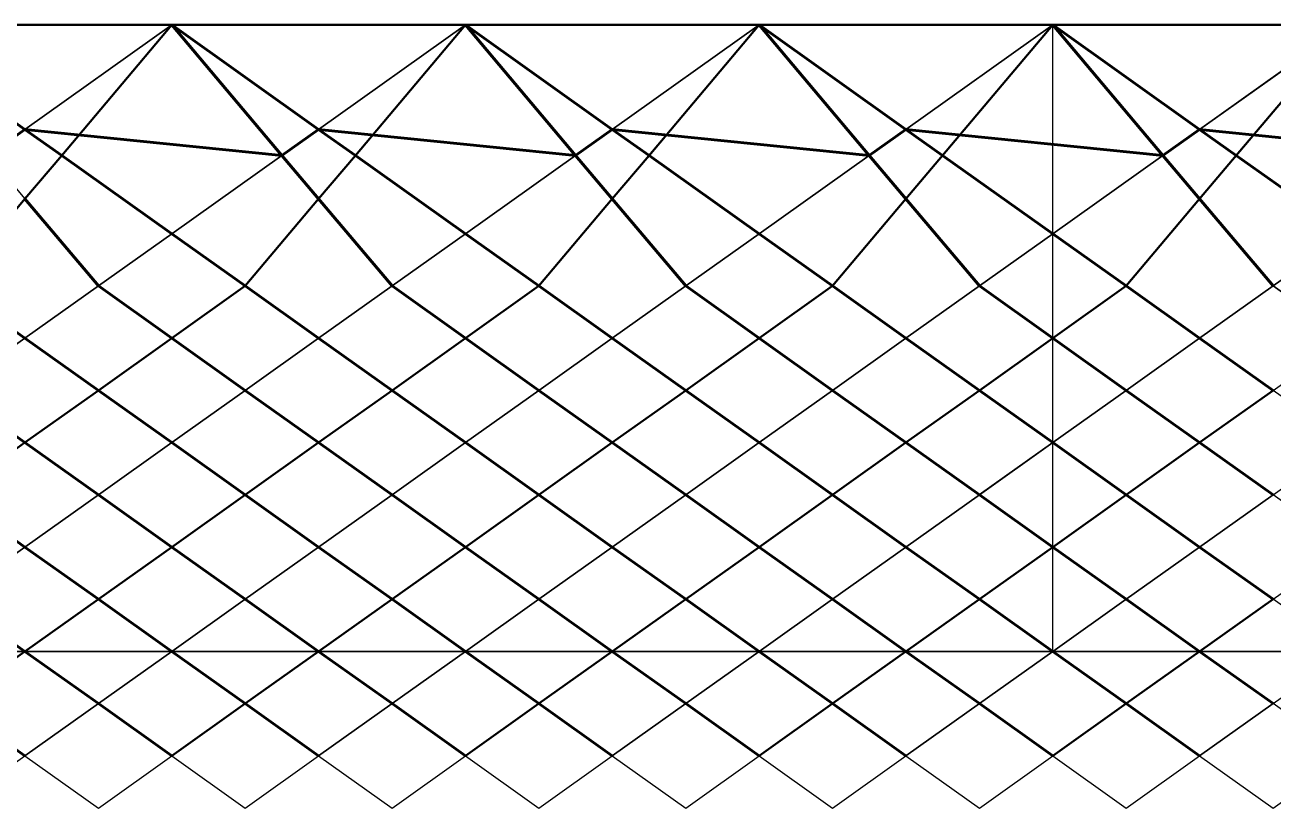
# Model space of a CAD drawing. Extents: x 0 to 144, y 51 to 59.
# Drawn here: x 95.17 to 108.22, y 50.76 to 58.95 of the extents above; entities that cross this region are included whole.
import ezdxf

# ---------------------------------------------------------------- set-up
doc = ezdxf.new("R2010")
doc.units = 0
doc.header["$MEASUREMENT"] = 0
for name, color, linetype in [('Concrete bases', 31, 'CONTINUOUS'), ('Concrete bases crown', 30, 'CONTINUOUS'), ('Concrete bases new', 31, 'CONTINUOUS')]:
    doc.layers.add(name, color=color, linetype=linetype)
for name, color, linetype, lineweight in [('Mapper external', 210, 'CONTINUOUS', 35), ('Mapper internal', 61, 'CONTINUOUS', 50), ('Mapper middle', 171, 'CONTINUOUS', 60), ('Tendons 1 internal', 50, 'CONTINUOUS', 50), ('Tendons 2 external', 201, 'CONTINUOUS', 35), ('Tendons 3 middle', 170, 'CONTINUOUS', 60)]:
    doc.layers.add(name, color=color, linetype=linetype, lineweight=lineweight)

msp = doc.modelspace()

# ---------------------------------------------------------------- linework, layer by layer
at = {"layer": 'Concrete bases', "linetype": 'ByBlock', "ltscale": 100}
for points in [[(95.170002, 52.398589), (94.402502, 51.85277), (95.170002, 51.306952), (95.937502, 51.85277)], [(96.705002, 52.398589), (95.937502, 51.85277), (96.705002, 51.306952), (97.472502, 51.85277)], [(98.240002, 52.398589), (97.472502, 51.85277), (98.240002, 51.306952), (99.007502, 51.85277)], [(99.775002, 52.398589), (99.007502, 51.85277), (99.775002, 51.306952), (100.542502, 51.85277)], [(101.310002, 52.398589), (100.542502, 51.85277), (101.310002, 51.306952), (102.077502, 51.85277)], [(102.845002, 52.398589), (102.077502, 51.85277), (102.845002, 51.306952), (103.612502, 51.85277)], [(104.380002, 52.398589), (103.612502, 51.85277), (104.380002, 51.306952), (105.147502, 51.85277)], [(105.915002, 52.398587), (105.147502, 51.85277), (105.915002, 51.306952), (106.682502, 51.85277)], [(107.450002, 52.398589), (106.682502, 51.85277), (107.450002, 51.306952), (108.217502, 51.85277)], [(94.402502, 51.85277), (93.635002, 51.306952), (94.402502, 50.761133), (95.170002, 51.306952)], [(95.937502, 51.85277), (95.170002, 51.306952), (95.937502, 50.761133), (96.705002, 51.306952)], [(97.472502, 51.85277), (96.705002, 51.306952), (97.472502, 50.761133), (98.240002, 51.306952)], [(99.007502, 51.85277), (98.240002, 51.306952), (99.007502, 50.761133), (99.775002, 51.306952)], [(100.542502, 51.85277), (99.775002, 51.306952), (100.542502, 50.761133), (101.310002, 51.306952)], [(102.077502, 51.85277), (101.310002, 51.306952), (102.077502, 50.761133), (102.845002, 51.306952)], [(103.612502, 51.85277), (102.845002, 51.306952), (103.612502, 50.761133), (104.380002, 51.306952)], [(105.147502, 51.85277), (104.380002, 51.306952), (105.147502, 50.761133), (105.915002, 51.306952)], [(106.682502, 51.85277), (105.915002, 51.306952), (106.682502, 50.761133), (107.450002, 51.306952)], [(108.217502, 51.85277), (107.450002, 51.306952), (108.217502, 50.761133), (108.985002, 51.306952)]]:
    msp.add_lwpolyline(points, close=True, dxfattribs=at)
at = {"layer": 'Concrete bases crown', "linetype": 'ByBlock', "ltscale": 100}
for points in [[(96.705001, 58.948413), (93.635001, 58.948413), (95.170001, 57.856776)], [(96.705001, 58.948413), (95.170001, 57.856776), (95.553751, 57.583867)], [(96.705001, 58.948413), (95.553751, 57.583867), (96.705001, 56.765139), (97.856251, 57.583867)], [(96.705001, 58.948413), (97.856251, 57.583867), (98.240001, 57.856776)], [(99.775001, 58.948413), (96.705001, 58.948413), (98.240001, 57.856776)], [(99.775001, 58.948413), (98.240001, 57.856776), (98.623751, 57.583867)], [(99.775001, 58.948413), (98.623751, 57.583867), (99.775001, 56.765139), (100.926251, 57.583867)], [(102.845001, 58.948413), (99.775001, 58.948413), (101.310001, 57.856776)], [(99.775001, 58.948413), (100.926251, 57.583866), (101.310001, 57.856776)], [(102.845001, 58.948413), (101.310001, 57.856776), (101.693751, 57.583866)], [(102.845001, 58.948413), (101.693751, 57.583866), (102.845001, 56.765139), (103.996251, 57.583867)], [(102.845001, 58.948413), (103.996251, 57.583866), (104.380001, 57.856776)], [(105.915002, 58.948411), (102.845001, 58.948413), (104.380001, 57.856776)], [(105.915002, 58.948411), (104.380001, 57.856776), (104.763751, 57.583866)], [(104.763751, 57.583866), (105.915002, 56.765139), (105.915002, 58.948411)], [(108.985001, 58.948413), (105.915002, 58.948411), (107.450001, 57.856776)], [(105.915002, 58.948411), (107.066251, 57.583866), (107.450001, 57.856776)], [(107.066252, 57.583865), (105.915002, 56.765137), (105.915002, 58.948411)], [(108.985001, 58.948413), (107.450001, 57.856776), (107.833751, 57.583866)], [(108.985001, 58.948413), (107.833751, 57.583866), (108.985001, 56.765138), (110.136251, 57.583866)], [(95.553751, 57.583867), (95.170001, 57.856776), (94.786251, 57.583867), (95.170001, 57.129018)], [(98.623751, 57.583867), (98.240001, 57.856776), (97.856251, 57.583867), (98.240001, 57.129018)], [(101.693751, 57.583866), (101.310001, 57.856776), (100.926251, 57.583866), (101.310001, 57.129018)], [(104.763751, 57.583866), (104.380001, 57.856776), (103.996251, 57.583866), (104.380001, 57.129018)], [(107.833751, 57.583866), (107.450001, 57.856776), (107.066251, 57.583866), (107.450001, 57.129018)], [(95.553751, 57.583867), (95.170001, 57.129018), (95.937501, 56.21932), (96.705001, 56.765139)], [(98.240001, 57.129018), (97.856251, 57.583867), (96.705001, 56.765139), (97.472501, 56.21932)], [(99.775001, 56.765139), (98.623751, 57.583867), (98.240001, 57.129018), (99.007501, 56.21932)], [(101.310001, 57.129018), (100.926251, 57.583866), (99.775001, 56.765139), (100.542501, 56.21932)], [(101.693751, 57.583866), (101.310001, 57.129018), (102.077501, 56.21932), (102.845001, 56.765139)], [(104.380001, 57.129018), (103.996251, 57.583866), (102.845001, 56.765139), (103.612501, 56.21932)], [(105.915001, 56.765139), (104.763751, 57.583866), (104.380001, 57.129018), (105.147501, 56.21932)], [(107.450001, 57.129018), (107.066251, 57.583866), (105.915001, 56.765138), (106.682501, 56.21932)], [(108.985001, 56.765138), (107.833751, 57.583866), (107.450001, 57.129018), (108.217501, 56.21932)], [(95.937501, 56.21932), (95.170001, 57.129018), (94.402501, 56.21932), (95.170001, 55.673502)], [(99.007501, 56.21932), (98.240001, 57.129018), (97.472501, 56.21932), (98.240001, 55.673502)], [(102.077501, 56.21932), (101.310001, 57.129018), (100.542501, 56.21932), (101.310001, 55.673501)], [(105.147501, 56.21932), (104.380001, 57.129018), (103.612501, 56.21932), (104.380001, 55.673501)], [(108.217501, 56.21932), (107.450001, 57.129018), (106.682501, 56.21932), (107.450001, 55.673501)], [(96.705001, 56.765139), (95.937501, 56.21932), (96.705001, 55.673502), (97.472501, 56.21932)], [(99.775001, 56.765139), (99.007501, 56.21932), (99.775001, 55.673501), (100.542501, 56.21932)], [(102.845001, 56.765139), (102.077501, 56.21932), (102.845001, 55.673501), (103.612501, 56.21932)], [(105.147501, 56.21932), (105.916002, 55.673499), (105.915002, 56.765137)], [(106.682501, 56.219316), (105.916002, 55.673499), (105.915002, 56.765136)], [(108.985001, 56.765138), (108.217501, 56.21932), (108.985001, 55.673501), (109.752501, 56.21932)], [(95.937502, 56.219319), (95.170002, 55.673501), (95.937502, 55.127682), (96.705002, 55.673501)], [(97.472502, 56.219319), (96.705002, 55.673501), (97.472502, 55.127682), (98.240002, 55.673501)], [(99.007502, 56.219319), (98.240002, 55.673501), (99.007502, 55.127682), (99.775002, 55.673501)], [(100.542502, 56.219319), (99.775002, 55.673501), (100.542502, 55.127682), (101.310002, 55.673501)], [(102.077502, 56.219319), (101.310002, 55.673501), (102.077502, 55.127682), (102.845002, 55.673501)], [(103.612502, 56.219319), (102.845002, 55.673501), (103.612502, 55.127682), (104.380002, 55.673501)], [(105.147502, 56.219319), (104.380002, 55.673501), (105.147502, 55.127682), (105.916002, 55.673499)], [(106.682502, 56.219319), (105.916002, 55.673499), (106.682502, 55.127682), (107.450002, 55.673501)], [(108.217502, 56.219319), (107.450002, 55.673501), (108.217502, 55.127682), (108.985002, 55.673501)], [(95.170002, 55.673501), (94.402502, 55.127682), (95.170002, 54.581863), (95.937502, 55.127682)], [(96.705002, 55.673501), (95.937502, 55.127682), (96.705002, 54.581863), (97.472502, 55.127682)], [(98.240002, 55.673501), (97.472502, 55.127682), (98.240002, 54.581863), (99.007502, 55.127682)], [(99.775002, 55.673501), (99.007502, 55.127682), (99.775002, 54.581863), (100.542502, 55.127682)], [(101.310002, 55.673501), (100.542502, 55.127682), (101.310002, 54.581863), (102.077502, 55.127682)], [(102.845002, 55.673501), (102.077502, 55.127682), (102.845002, 54.581863), (103.612502, 55.127682)], [(104.380002, 55.673501), (103.612502, 55.127682), (104.380002, 54.581863), (105.147502, 55.127682)], [(105.147502, 55.127682), (105.915002, 54.581863), (105.916002, 55.673499)], [(106.682502, 55.127682), (105.915002, 54.581863), (105.916002, 55.673499)], [(107.450002, 55.673501), (106.682502, 55.127682), (107.450002, 54.581863), (108.217502, 55.127682)], [(95.937502, 55.127682), (95.170002, 54.581864), (95.937502, 54.036045), (96.705002, 54.581864)], [(97.472502, 55.127682), (96.705002, 54.581864), (97.472502, 54.036045), (98.240002, 54.581864)], [(99.007502, 55.127682), (98.240002, 54.581864), (99.007502, 54.036045), (99.775002, 54.581864)], [(100.542502, 55.127682), (99.775002, 54.581864), (100.542502, 54.036045), (101.310002, 54.581864)], [(102.077502, 55.127682), (101.310002, 54.581864), (102.077502, 54.036045), (102.845002, 54.581864)], [(103.612502, 55.127682), (102.845002, 54.581864), (103.612502, 54.036045), (104.380002, 54.581864)], [(105.147502, 55.127682), (104.380002, 54.581864), (105.147502, 54.036045), (105.915003, 54.581862)], [(106.682502, 55.127682), (105.915003, 54.581862), (106.682502, 54.036045), (107.450002, 54.581864)], [(108.217502, 55.127682), (107.450002, 54.581864), (108.217502, 54.036045), (108.985002, 54.581864)], [(95.170002, 54.581863), (94.402502, 54.036045), (95.170002, 53.490226), (95.937502, 54.036045)], [(96.705002, 54.581863), (95.937502, 54.036045), (96.705002, 53.490226), (97.472502, 54.036045)], [(98.240002, 54.581863), (97.472502, 54.036045), (98.240002, 53.490226), (99.007502, 54.036045)], [(99.775002, 54.581863), (99.007502, 54.036045), (99.775002, 53.490226), (100.542502, 54.036045)], [(101.310002, 54.581863), (100.542502, 54.036045), (101.310002, 53.490226), (102.077502, 54.036045)], [(102.845002, 54.581863), (102.077502, 54.036045), (102.845002, 53.490226), (103.612502, 54.036045)], [(104.380002, 54.581863), (103.612502, 54.036045), (104.380002, 53.490226), (105.147502, 54.036045)], [(105.146502, 54.036044), (105.915002, 53.490226), (105.915002, 54.581861)], [(106.681502, 54.036044), (105.915002, 53.490226), (105.915002, 54.581861)], [(107.450002, 54.581863), (106.682502, 54.036045), (107.450002, 53.490226), (108.217502, 54.036045)], [(94.402502, 54.036045), (93.635002, 53.490226), (94.402502, 52.944408), (95.170002, 53.490226)], [(95.937502, 54.036045), (95.170002, 53.490226), (95.937502, 52.944408), (96.705002, 53.490226)], [(97.472502, 54.036045), (96.705002, 53.490226), (97.472502, 52.944408), (98.240002, 53.490226)], [(99.007502, 54.036045), (98.240002, 53.490226), (99.007502, 52.944408), (99.775002, 53.490226)], [(100.542502, 54.036045), (99.775002, 53.490226), (100.542502, 52.944408), (101.310002, 53.490226)], [(102.077502, 54.036045), (101.310002, 53.490226), (102.077502, 52.944407), (102.845002, 53.490226)], [(103.612502, 54.036045), (102.845002, 53.490226), (103.612502, 52.944407), (104.380002, 53.490226)], [(105.147502, 54.036045), (104.380002, 53.490226), (105.147502, 52.944407), (105.915002, 53.490226)], [(106.682502, 54.036045), (105.915002, 53.490226), (106.682502, 52.944407), (107.450002, 53.490226)], [(108.217502, 54.036045), (107.450002, 53.490226), (108.217502, 52.944407), (108.985002, 53.490226)], [(95.170002, 53.490226), (94.402502, 52.944408), (95.170002, 52.398589), (95.937502, 52.944408)], [(96.705002, 53.490226), (95.937502, 52.944408), (96.705002, 52.398589), (97.472502, 52.944408)], [(98.240002, 53.490226), (97.472502, 52.944408), (98.240002, 52.398589), (99.007502, 52.944408)], [(99.775002, 53.490226), (99.007502, 52.944408), (99.775002, 52.398589), (100.542502, 52.944408)], [(101.310002, 53.490226), (100.542502, 52.944407), (101.310002, 52.398589), (102.077502, 52.944407)], [(102.845002, 53.490226), (102.077502, 52.944407), (102.845002, 52.398589), (103.612502, 52.944407)], [(104.380002, 53.490226), (103.612502, 52.944407), (104.380002, 52.398589), (105.147502, 52.944407)], [(105.145502, 52.944408), (105.915002, 52.398587), (105.915002, 53.490226)], [(106.680502, 52.944408), (105.915002, 52.398587), (105.915002, 53.490226)], [(107.450002, 53.490226), (106.682502, 52.944407), (107.450002, 52.398589), (108.217502, 52.944407)], [(93.635002, 52.398586), (95.170002, 52.398586), (94.402502, 52.944405)], [(95.170002, 52.398586), (96.705002, 52.398586), (95.937502, 52.944405)], [(96.705002, 52.398586), (98.240002, 52.398586), (97.472502, 52.944405)], [(98.240002, 52.398586), (99.775002, 52.398586), (99.007502, 52.944405)], [(99.775002, 52.398586), (101.310002, 52.398586), (100.542502, 52.944405)], [(101.310002, 52.398586), (102.845002, 52.398586), (102.077502, 52.944405)], [(102.845002, 52.398586), (104.380002, 52.398586), (103.612502, 52.944405)], [(104.380002, 52.398586), (105.915002, 52.398587), (105.147502, 52.944405)], [(105.915002, 52.398587), (107.450002, 52.398586), (106.682502, 52.944405)], [(107.450002, 52.398586), (108.985002, 52.398586), (108.217502, 52.944405)]]:
    msp.add_lwpolyline(points, close=True, dxfattribs=at)
at = {"layer": 'Concrete bases new', "linetype": 'ByBlock', "ltscale": 100}
for points in [[(93.635002, 52.398586), (94.402502, 51.852768), (95.170002, 52.398586)], [(95.170002, 52.398586), (95.937502, 51.852768), (96.705002, 52.398586)], [(96.705002, 52.398586), (97.472502, 51.852768), (98.240002, 52.398586)], [(98.240002, 52.398586), (99.007502, 51.852768), (99.775002, 52.398586)], [(99.775002, 52.398586), (100.542502, 51.852768), (101.310002, 52.398586)], [(101.310002, 52.398586), (102.077502, 51.852768), (102.845002, 52.398586)], [(102.845002, 52.398586), (103.612502, 51.852768), (104.380002, 52.398586)], [(104.380002, 52.398586), (105.147502, 51.852768), (105.915002, 52.398587)], [(105.915002, 52.398587), (106.682502, 51.852768), (107.450002, 52.398586)], [(107.450002, 52.398586), (108.217502, 51.852768), (108.985002, 52.398586)]]:
    msp.add_lwpolyline(points, close=True, dxfattribs=at)
at = {"layer": 'Mapper external', "color": 3, "linetype": 'ByBlock', "ltscale": 100}
msp.add_lwpolyline([(139.685002, 58.948411), (136.615002, 58.948411), (133.545002, 58.948411), (130.475002, 58.948411), (127.405002, 58.948411), (124.335002, 58.948411), (121.265002, 58.948411), (118.195002, 58.948412), (115.125002, 58.948412), (112.055002, 58.948412), (108.985002, 58.948411), (105.915002, 58.948411), (102.845002, 58.948411), (99.775002, 58.948412), (96.705002, 58.948412), (93.635002, 58.948412), (90.565002, 58.948412), (87.495002, 58.948412), (84.425002, 58.948412), (81.355002, 58.948412), (78.285002, 58.948412), (75.215002, 58.948412), (72.145002, 58.948412), (69.075002, 58.948412)], dxfattribs=at)
at = {"layer": 'Mapper internal', "color": 1, "linetype": 'ByBlock', "ltscale": 100}
msp.add_lwpolyline([(139.685002, 58.948411), (136.615002, 58.948411), (133.545002, 58.948411), (130.475002, 58.948411), (127.405002, 58.948411), (124.335002, 58.948411), (121.265002, 58.948411), (118.195002, 58.948412), (115.125002, 58.948412), (112.055002, 58.948412), (108.985002, 58.948411), (105.915002, 58.948411), (102.845002, 58.948411), (99.775002, 58.948412), (96.705002, 58.948412), (93.635002, 58.948412), (90.565002, 58.948412), (87.495002, 58.948412), (84.425002, 58.948412), (81.355002, 58.948412), (78.285002, 58.948412), (75.215002, 58.948412), (72.145002, 58.948412), (69.075002, 58.948412)], dxfattribs=at)
at = {"layer": 'Mapper middle', "color": 2, "linetype": 'ByBlock', "ltscale": 100}
msp.add_lwpolyline([(110.136252, 57.583864), (107.450002, 57.856774), (107.066252, 57.583864), (104.380002, 57.856774), (103.996252, 57.583864), (101.310002, 57.856774), (100.926252, 57.583864), (98.240002, 57.856774), (97.856252, 57.583865), (95.170002, 57.856774), (94.786251, 57.583865)], dxfattribs=at)
at = {"layer": 'Tendons 1 internal', "color": 1, "linetype": 'Continuous', "ltscale": 250}
for p, q in [((95.553752, 57.583865), (96.705002, 58.948412)), ((99.775002, 58.948412), (98.623752, 57.583865)), ((101.693752, 57.583865), (102.845002, 58.948411)), ((105.915002, 58.948411), (104.763752, 57.583865)), ((108.985002, 58.948411), (107.833752, 57.583865))]:
    msp.add_line(p, q, dxfattribs=at)
at = {"layer": 'Tendons 1 internal', "linetype": 'Continuous', "ltscale": 250}
for p, q in [((95.170002, 57.129016), (95.553752, 57.583865)), ((98.623752, 57.583865), (98.240002, 57.129016)), ((101.310002, 57.129016), (101.693752, 57.583865)), ((104.763752, 57.583865), (104.380002, 57.129016)), ((107.450002, 57.129016), (107.833752, 57.583865)), ((94.402502, 56.219319), (95.170002, 57.129016)), ((97.472502, 56.219319), (98.240002, 57.129016)), ((100.542502, 56.219318), (101.310002, 57.129016)), ((103.612502, 56.219318), (104.380002, 57.129016)), ((107.450002, 57.129016), (106.682502, 56.219319)), ((96.705002, 55.6735), (97.472502, 56.219319)), ((99.775002, 55.6735), (100.542502, 56.219318)), ((103.612502, 56.219318), (102.845002, 55.673499)), ((105.916002, 55.673499), (106.682502, 56.219318)), ((95.937502, 55.127681), (96.705002, 55.673499)), ((99.775002, 55.673499), (99.007502, 55.127681)), ((102.077502, 55.127681), (102.845002, 55.673499)), ((105.147502, 55.12768), (105.916002, 55.673499)), ((95.170002, 54.581862), (95.937502, 55.127681)), ((98.240002, 54.581862), (99.007502, 55.127681)), ((102.077502, 55.12768), (101.310002, 54.581862)), ((104.380002, 54.581862), (105.147502, 55.12768)), ((108.217502, 55.12768), (107.450002, 54.581862)), ((95.170002, 54.581862), (94.402502, 54.036043)), ((97.472502, 54.036043), (98.240002, 54.581862)), ((100.542502, 54.036043), (101.310002, 54.581862)), ((103.612502, 54.036043), (104.380002, 54.581862)), ((106.682502, 54.036043), (107.450002, 54.581862)), ((96.705002, 53.490225), (97.472502, 54.036043)), ((100.542502, 54.036043), (99.775002, 53.490225)), ((102.845002, 53.490225), (103.612502, 54.036043)), ((106.682502, 54.036043), (105.915002, 53.490225)), ((96.705002, 53.490225), (95.937502, 52.944406)), ((99.007502, 52.944406), (99.775002, 53.490225)), ((102.077502, 52.944406), (102.845002, 53.490225)), ((105.915002, 53.490225), (105.147502, 52.944406)), ((95.170002, 52.398587), (95.937502, 52.944406)), ((98.240002, 52.398587), (99.007502, 52.944406)), ((101.310002, 52.398587), (102.077502, 52.944406)), ((104.380002, 52.398587), (105.147502, 52.944406)), ((107.450002, 52.398587), (108.217502, 52.944406)), ((95.170002, 52.398587), (94.402502, 51.852769)), ((98.240002, 52.398587), (97.472502, 51.852769)), ((100.542502, 51.852769), (101.310002, 52.398587)), ((104.380002, 52.398587), (103.612502, 51.852769)), ((107.450002, 52.398587), (106.682502, 51.852769)), ((97.472502, 51.852769), (96.705002, 51.30695)), ((99.775002, 51.30695), (100.542502, 51.852769)), ((102.845002, 51.30695), (103.612502, 51.852769)), ((105.915002, 51.30695), (106.682502, 51.852769))]:
    msp.add_line(p, q, dxfattribs=at)
at = {"layer": 'Tendons 2 external', "color": 1, "linetype": 'Continuous', "ltscale": 250}
for p, q in [((95.170002, 57.856775), (96.705002, 58.948412)), ((98.240002, 57.856775), (99.775002, 58.948412)), ((102.845002, 58.948411), (101.310002, 57.856774)), ((104.380002, 57.856774), (105.915002, 58.948411)), ((108.985002, 58.948411), (107.450002, 57.856774))]:
    msp.add_line(p, q, dxfattribs=at)
at = {"layer": 'Tendons 2 external', "linetype": 'Continuous', "ltscale": 250}
for p, q in [((95.170002, 57.856775), (94.786252, 57.583865)), ((97.856252, 57.583865), (98.240002, 57.856775)), ((100.926252, 57.583865), (101.310002, 57.856774)), ((103.996252, 57.583865), (104.380002, 57.856774)), ((107.450002, 57.856774), (107.066252, 57.583865)), ((97.856252, 57.583865), (96.705002, 56.765137)), ((99.775002, 56.765137), (100.926252, 57.583865)), ((103.996252, 57.583865), (102.845002, 56.765137)), ((105.915002, 56.765137), (107.066252, 57.583865)), ((96.705002, 56.765137), (95.937502, 56.219319)), ((99.775002, 56.765137), (99.007502, 56.219318)), ((102.077502, 56.219318), (102.845002, 56.765137)), ((105.147502, 56.219318), (105.915002, 56.765137)), ((95.937502, 56.219318), (95.170002, 55.673499)), ((98.240002, 55.6735), (99.007502, 56.219319)), ((102.077502, 56.219318), (101.310002, 55.673499)), ((105.147502, 56.219318), (104.380002, 55.673499)), ((107.450001, 55.6735), (108.217501, 56.219318)), ((95.170002, 55.673499), (94.402502, 55.127681)), ((97.472502, 55.127681), (98.240002, 55.673499)), ((101.310002, 55.673499), (100.542502, 55.12768)), ((103.612502, 55.12768), (104.380002, 55.673499)), ((107.450002, 55.673499), (106.682502, 55.12768)), ((97.472502, 55.127681), (96.705002, 54.581862)), ((100.542502, 55.12768), (99.775002, 54.581862)), ((102.845002, 54.581862), (103.612502, 55.12768)), ((105.915002, 54.581862), (106.682502, 55.12768)), ((95.937502, 54.036043), (96.705002, 54.581862)), ((99.775002, 54.581862), (99.007502, 54.036043)), ((102.077502, 54.036043), (102.845002, 54.581862)), ((105.915002, 54.581862), (105.147502, 54.036043)), ((95.170002, 53.490225), (95.937502, 54.036043)), ((99.007502, 54.036043), (98.240002, 53.490225)), ((101.310002, 53.490225), (102.077502, 54.036043)), ((104.380002, 53.490225), (105.147502, 54.036043)), ((108.217502, 54.036043), (107.450002, 53.490224)), ((95.170002, 53.490225), (94.402502, 52.944406)), ((98.240002, 53.490225), (97.472502, 52.944406)), ((101.310002, 53.490225), (100.542502, 52.944406)), ((104.380002, 53.490225), (103.612502, 52.944406)), ((106.682502, 52.944406), (107.450002, 53.490224)), ((97.472502, 52.944406), (96.705002, 52.398587)), ((100.542502, 52.944406), (99.775002, 52.398587)), ((103.612502, 52.944406), (102.845002, 52.398587)), ((106.682502, 52.944406), (105.915002, 52.398587)), ((96.705002, 52.398587), (95.937502, 51.852769)), ((99.007502, 51.852769), (99.775002, 52.398587)), ((102.845002, 52.398587), (102.077502, 51.852769)), ((105.147502, 51.852769), (105.915002, 52.398587)), ((95.170002, 51.30695), (95.937502, 51.852769)), ((99.007502, 51.852769), (98.240002, 51.30695)), ((102.077502, 51.852769), (101.310002, 51.30695)), ((105.147502, 51.852769), (104.380002, 51.30695)), ((107.450002, 51.30695), (108.217502, 51.852769))]:
    msp.add_line(p, q, dxfattribs=at)
at = {"layer": 'Tendons 3 middle', "color": 1, "linetype": 'Continuous', "ltscale": 250}
for p, q in [((93.635001, 58.948411), (95.170002, 57.856774)), ((96.705002, 58.948411), (97.856252, 57.583865)), ((96.705002, 58.948411), (98.240002, 57.856774)), ((99.775002, 58.948411), (101.310002, 57.856774)), ((100.926252, 57.583865), (99.775002, 58.948411)), ((104.380002, 57.856774), (102.845002, 58.948411)), ((103.996252, 57.583865), (102.845002, 58.948411)), ((105.915002, 58.948411), (107.450002, 57.856774)), ((107.066252, 57.583864), (105.915002, 58.948411))]:
    msp.add_line(p, q, dxfattribs=at)
at = {"layer": 'Tendons 3 middle', "linetype": 'Continuous', "ltscale": 250}
for p, q in [((95.553752, 57.583865), (95.170002, 57.856774)), ((98.623751, 57.583865), (98.240001, 57.856774)), ((101.310002, 57.856774), (101.693752, 57.583864)), ((104.380002, 57.856774), (104.763752, 57.583864)), ((107.450002, 57.856774), (107.833752, 57.583864)), ((95.553752, 57.583865), (96.705002, 56.765137)), ((97.856251, 57.583865), (98.240001, 57.129016)), ((99.775002, 56.765137), (98.623751, 57.583865)), ((100.926252, 57.583864), (101.310002, 57.129016)), ((102.845002, 56.765137), (101.693752, 57.583864)), ((104.380002, 57.129016), (103.996252, 57.583864)), ((104.763752, 57.583864), (105.915002, 56.765137)), ((107.450002, 57.129016), (107.066252, 57.583864)), ((108.985002, 56.765136), (107.833752, 57.583864)), ((95.937502, 56.219318), (95.170002, 57.129016)), ((99.007502, 56.219318), (98.240001, 57.129016)), ((102.077502, 56.219318), (101.310002, 57.129016)), ((105.147502, 56.219318), (104.380002, 57.129016)), ((108.217501, 56.219318), (107.450001, 57.129016)), ((96.705001, 56.765137), (97.472501, 56.219318)), ((99.775002, 56.765137), (100.542502, 56.219318)), ((102.845002, 56.765137), (103.612502, 56.219318)), ((105.915002, 56.765136), (106.682502, 56.219318)), ((95.170002, 55.673499), (94.402502, 56.219317)), ((96.705002, 55.673499), (95.937502, 56.219317)), ((98.240002, 55.673499), (97.472502, 56.219317)), ((99.775002, 55.673499), (99.007502, 56.219317)), ((101.310002, 55.673499), (100.542502, 56.219317)), ((102.845002, 55.673499), (102.077502, 56.219317)), ((103.612502, 56.219318), (104.380002, 55.673499)), ((105.147502, 56.219318), (105.916002, 55.673499)), ((107.450002, 55.673499), (106.682502, 56.219317)), ((95.937502, 55.12768), (95.170002, 55.673499)), ((97.472502, 55.12768), (96.705002, 55.673499)), ((99.007502, 55.12768), (98.240002, 55.673499)), ((100.542502, 55.12768), (99.775002, 55.673499)), ((102.077502, 55.12768), (101.310002, 55.673499)), ((102.845002, 55.673499), (103.612502, 55.12768)), ((105.147502, 55.12768), (104.380002, 55.673499)), ((105.916002, 55.673499), (106.682502, 55.12768)), ((108.217502, 55.12768), (107.450002, 55.673499)), ((95.170002, 54.581861), (94.402502, 55.12768)), ((95.937502, 55.12768), (96.705002, 54.581861)), ((98.240002, 54.581861), (97.472502, 55.12768)), ((99.007502, 55.12768), (99.775002, 54.581861)), ((100.542502, 55.12768), (101.310002, 54.581861)), ((102.845002, 54.581861), (102.077502, 55.12768)), ((103.612502, 55.12768), (104.380002, 54.581861)), ((105.915002, 54.581861), (105.147502, 55.12768)), ((106.682502, 55.12768), (107.450002, 54.581861)), ((95.937502, 54.036043), (95.170002, 54.581861)), ((97.472502, 54.036043), (96.705002, 54.581861)), ((98.240002, 54.581861), (99.007502, 54.036043)), ((100.542502, 54.036043), (99.775002, 54.581861)), ((102.077502, 54.036043), (101.310002, 54.581861)), ((103.612502, 54.036043), (102.845002, 54.581861)), ((104.380002, 54.581861), (105.147502, 54.036043)), ((105.915002, 54.581861), (106.682502, 54.036043)), ((108.217502, 54.036043), (107.450002, 54.581861)), ((95.170002, 53.490224), (94.402502, 54.036043)), ((96.705002, 53.490224), (95.937502, 54.036043)), ((97.472502, 54.036043), (98.240002, 53.490224)), ((99.007502, 54.036043), (99.775002, 53.490224)), ((101.310002, 53.490224), (100.542502, 54.036043)), ((102.077502, 54.036043), (102.845002, 53.490224)), ((104.380002, 53.490224), (103.612502, 54.036043)), ((105.915002, 53.490224), (105.147502, 54.036043)), ((107.450002, 53.490224), (106.682502, 54.036043)), ((95.937502, 52.944406), (95.170002, 53.490224)), ((97.472502, 52.944406), (96.705002, 53.490224)), ((99.007502, 52.944406), (98.240002, 53.490224)), ((100.542502, 52.944406), (99.775002, 53.490224)), ((102.077502, 52.944405), (101.310002, 53.490224)), ((103.612502, 52.944405), (102.845002, 53.490224)), ((104.380002, 53.490224), (105.147502, 52.944405)), ((106.682502, 52.944405), (105.915002, 53.490224)), ((108.217502, 52.944405), (107.450002, 53.490224)), ((95.170002, 52.398587), (94.402502, 52.944406)), ((96.705002, 52.398587), (95.937502, 52.944406)), ((98.240002, 52.398587), (97.472502, 52.944406)), ((99.775002, 52.398587), (99.007502, 52.944406)), ((101.310002, 52.398587), (100.542502, 52.944405)), ((102.077502, 52.944405), (102.845002, 52.398587)), ((103.612502, 52.944405), (104.380002, 52.398587)), ((105.147502, 52.944405), (105.915002, 52.398587)), ((106.682502, 52.944405), (107.450002, 52.398587)), ((95.170002, 52.398587), (95.937502, 51.852768)), ((96.705002, 52.398587), (97.472502, 51.852768)), ((99.007502, 51.852768), (98.240002, 52.398587)), ((100.542502, 51.852768), (99.775002, 52.398587)), ((102.077502, 51.852768), (101.310002, 52.398587)), ((102.845002, 52.398587), (103.612502, 51.852768)), ((105.147502, 51.852768), (104.380002, 52.398587)), ((106.682502, 51.852768), (105.915002, 52.398587)), ((107.450002, 52.398587), (108.217502, 51.852768)), ((94.402502, 51.852768), (95.170002, 51.30695)), ((96.705002, 51.30695), (95.937502, 51.852768)), ((98.240002, 51.30695), (97.472502, 51.852768)), ((99.775002, 51.30695), (99.007502, 51.852768)), ((100.542502, 51.852768), (101.310002, 51.30695)), ((102.077502, 51.852768), (102.845002, 51.30695)), ((104.380002, 51.30695), (103.612502, 51.852768)), ((105.147502, 51.852768), (105.915002, 51.30695)), ((106.682502, 51.852768), (107.450002, 51.30695))]:
    msp.add_line(p, q, dxfattribs=at)

doc.saveas('drawing.dxf')
